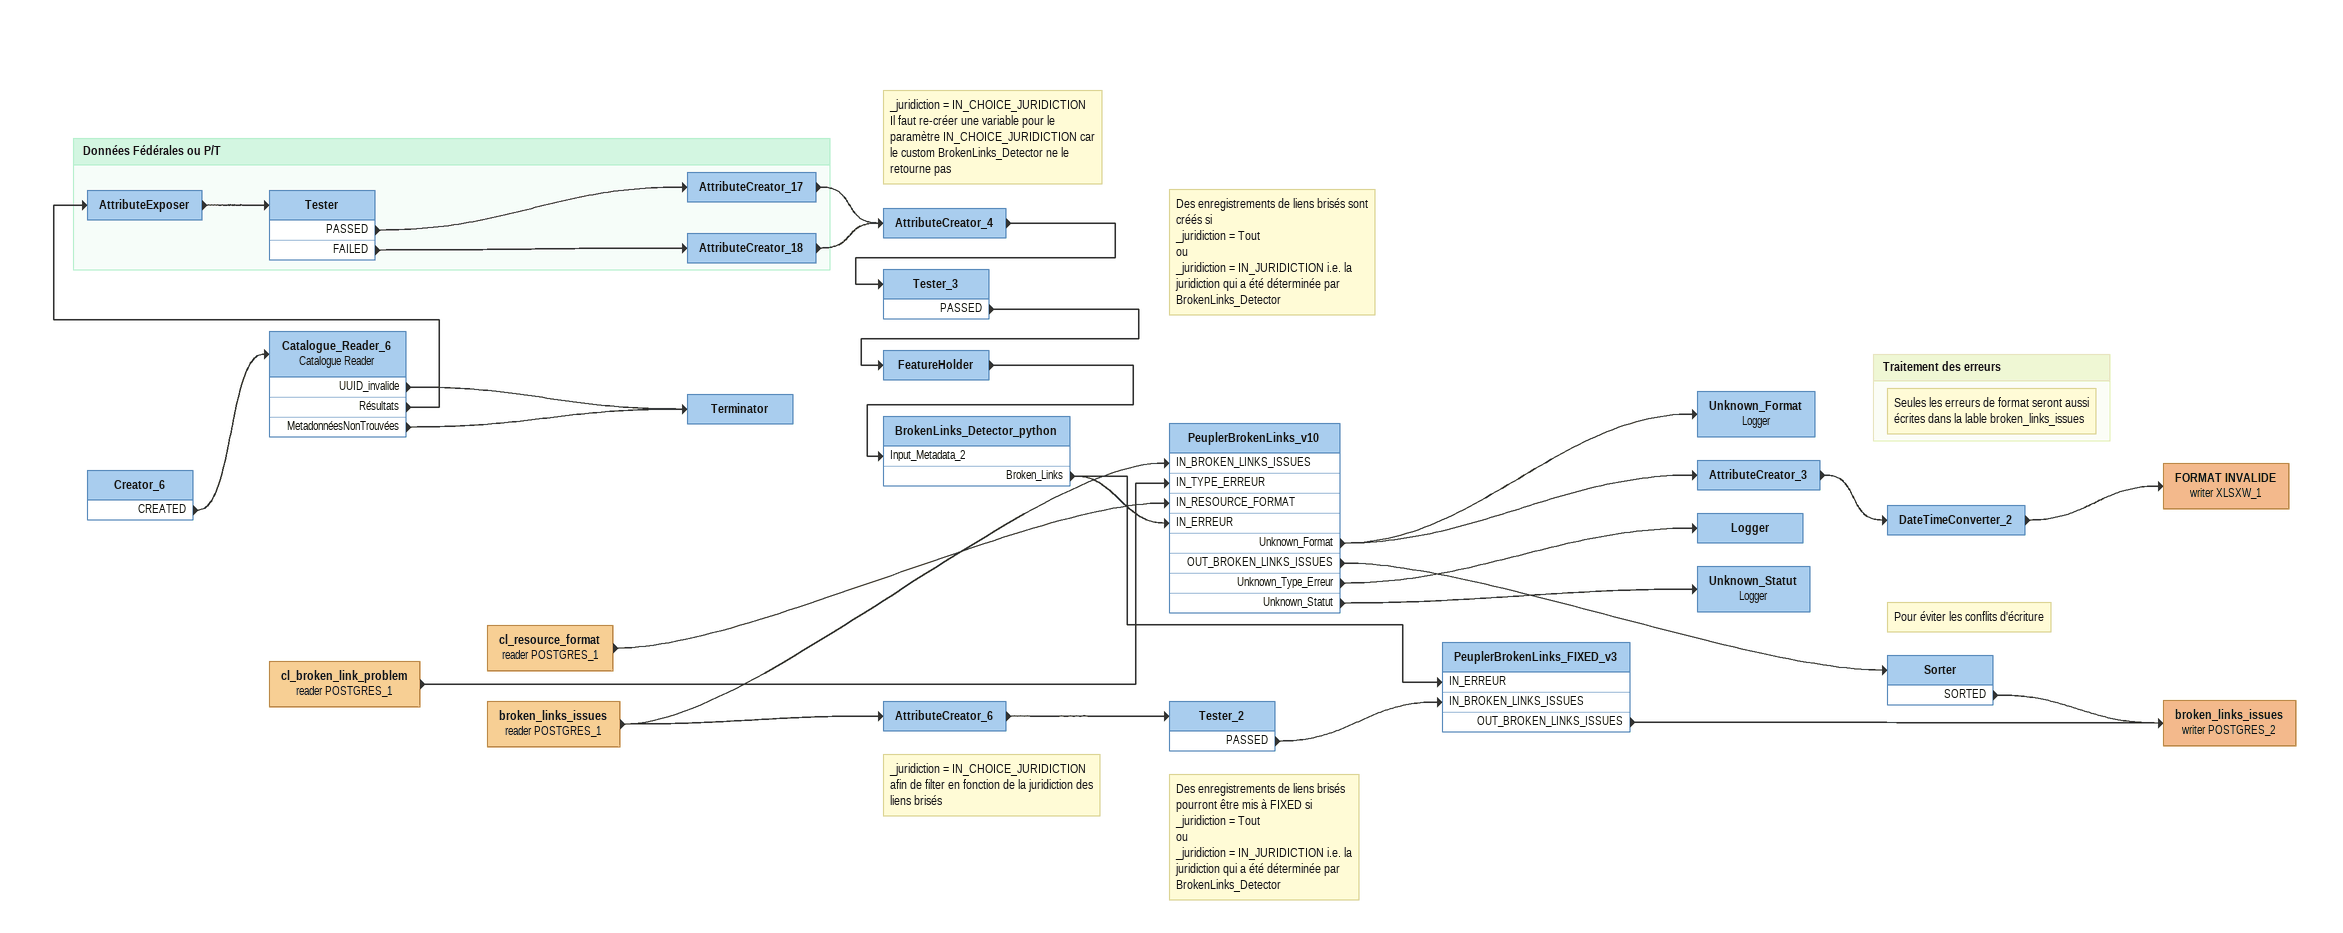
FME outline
Creator_6
    CREATED -> Catalogue_Reader_6
Catalogue_Reader_6: Catalogue Reader
    UUID_invalide -> Terminator
    Résultats -> AttributeExposer
    MetadonnéesNonTrouvées -> Terminator
Note: _juridiction = IN_CHOICE_JURIDICTION / Il faut re-créer une variable pour le paramètre IN_CHOICE_JURIDICTION car le custom BrokenLinks_Detector ne le retourne pas
AttributeCreator_4
    -> Tester_3
Note: Des enregistrements de liens brisés sont créés si / _juridiction = Tout / ou / _juridiction = IN_JURIDICTION i.e. la juridiction qui a été déterminée par BrokenLinks_Detector
Tester_3
    PASSED -> FeatureHolder
FeatureHolder
    -> BrokenLinks_Detector_python [Input_Metadata_2]
BrokenLinks_Detector_python
    Broken_Links -> PeuplerBrokenLinks_v10 [IN_ERREUR]
    Broken_Links -> PeuplerBrokenLinks_FIXED_v3 [IN_ERREUR]
Terminator
cl_resource_format (reader POSTGRES_1)
    -> PeuplerBrokenLinks_v10 [IN_RESOURCE_FORMAT]
cl_broken_link_problem (reader POSTGRES_1)
    -> PeuplerBrokenLinks_v10 [IN_TYPE_ERREUR]
broken_links_issues (reader POSTGRES_1)
    -> AttributeCreator_6
    -> PeuplerBrokenLinks_v10 [IN_BROKEN_LINKS_ISSUES]
PeuplerBrokenLinks_v10
    Unknown_Format -> Unknown_Format
    Unknown_Format -> AttributeCreator_3
    OUT_BROKEN_LINKS_ISSUES -> Sorter
    Unknown_Type_Erreur -> Logger
    Unknown_Statut -> Unknown_Statut
Unknown_Format: Logger
AttributeCreator_3
    -> DateTimeConverter_2
DateTimeConverter_2
    -> FORMAT INVALIDE (writer XLSXW_1)
FORMAT INVALIDE (writer XLSXW_1)
Logger
Unknown_Statut: Logger
Note: Pour éviter les conflits d'écriture
Sorter
    SORTED -> broken_links_issues (writer POSTGRES_2)
Note: _juridiction = IN_CHOICE_JURIDICTION / afin de filter en fonction de la juridiction des liens brisés
AttributeCreator_6
    -> Tester_2
Note: Des enregistrements de liens brisés pourront être mis à FIXED si / _juridiction = Tout / ou / _juridiction = IN_JURIDICTION i.e. la juridiction qui a été déterminée par BrokenLinks_Detector
Tester_2
    PASSED -> PeuplerBrokenLinks_FIXED_v3 [IN_BROKEN_LINKS_ISSUES]
PeuplerBrokenLinks_FIXED_v3
    OUT_BROKEN_LINKS_ISSUES -> broken_links_issues (writer POSTGRES_2)
broken_links_issues (writer POSTGRES_2)

Bookmark: Données Fédérales ou P/T
AttributeExposer
    -> Tester
Tester
    PASSED -> AttributeCreator_17
    FAILED -> AttributeCreator_18
AttributeCreator_17
    -> AttributeCreator_4
AttributeCreator_18
    -> AttributeCreator_4

Bookmark: Traitement des erreurs
Note: Seules les erreurs de format seront aussi écrites dans la lable broken_links_issues
